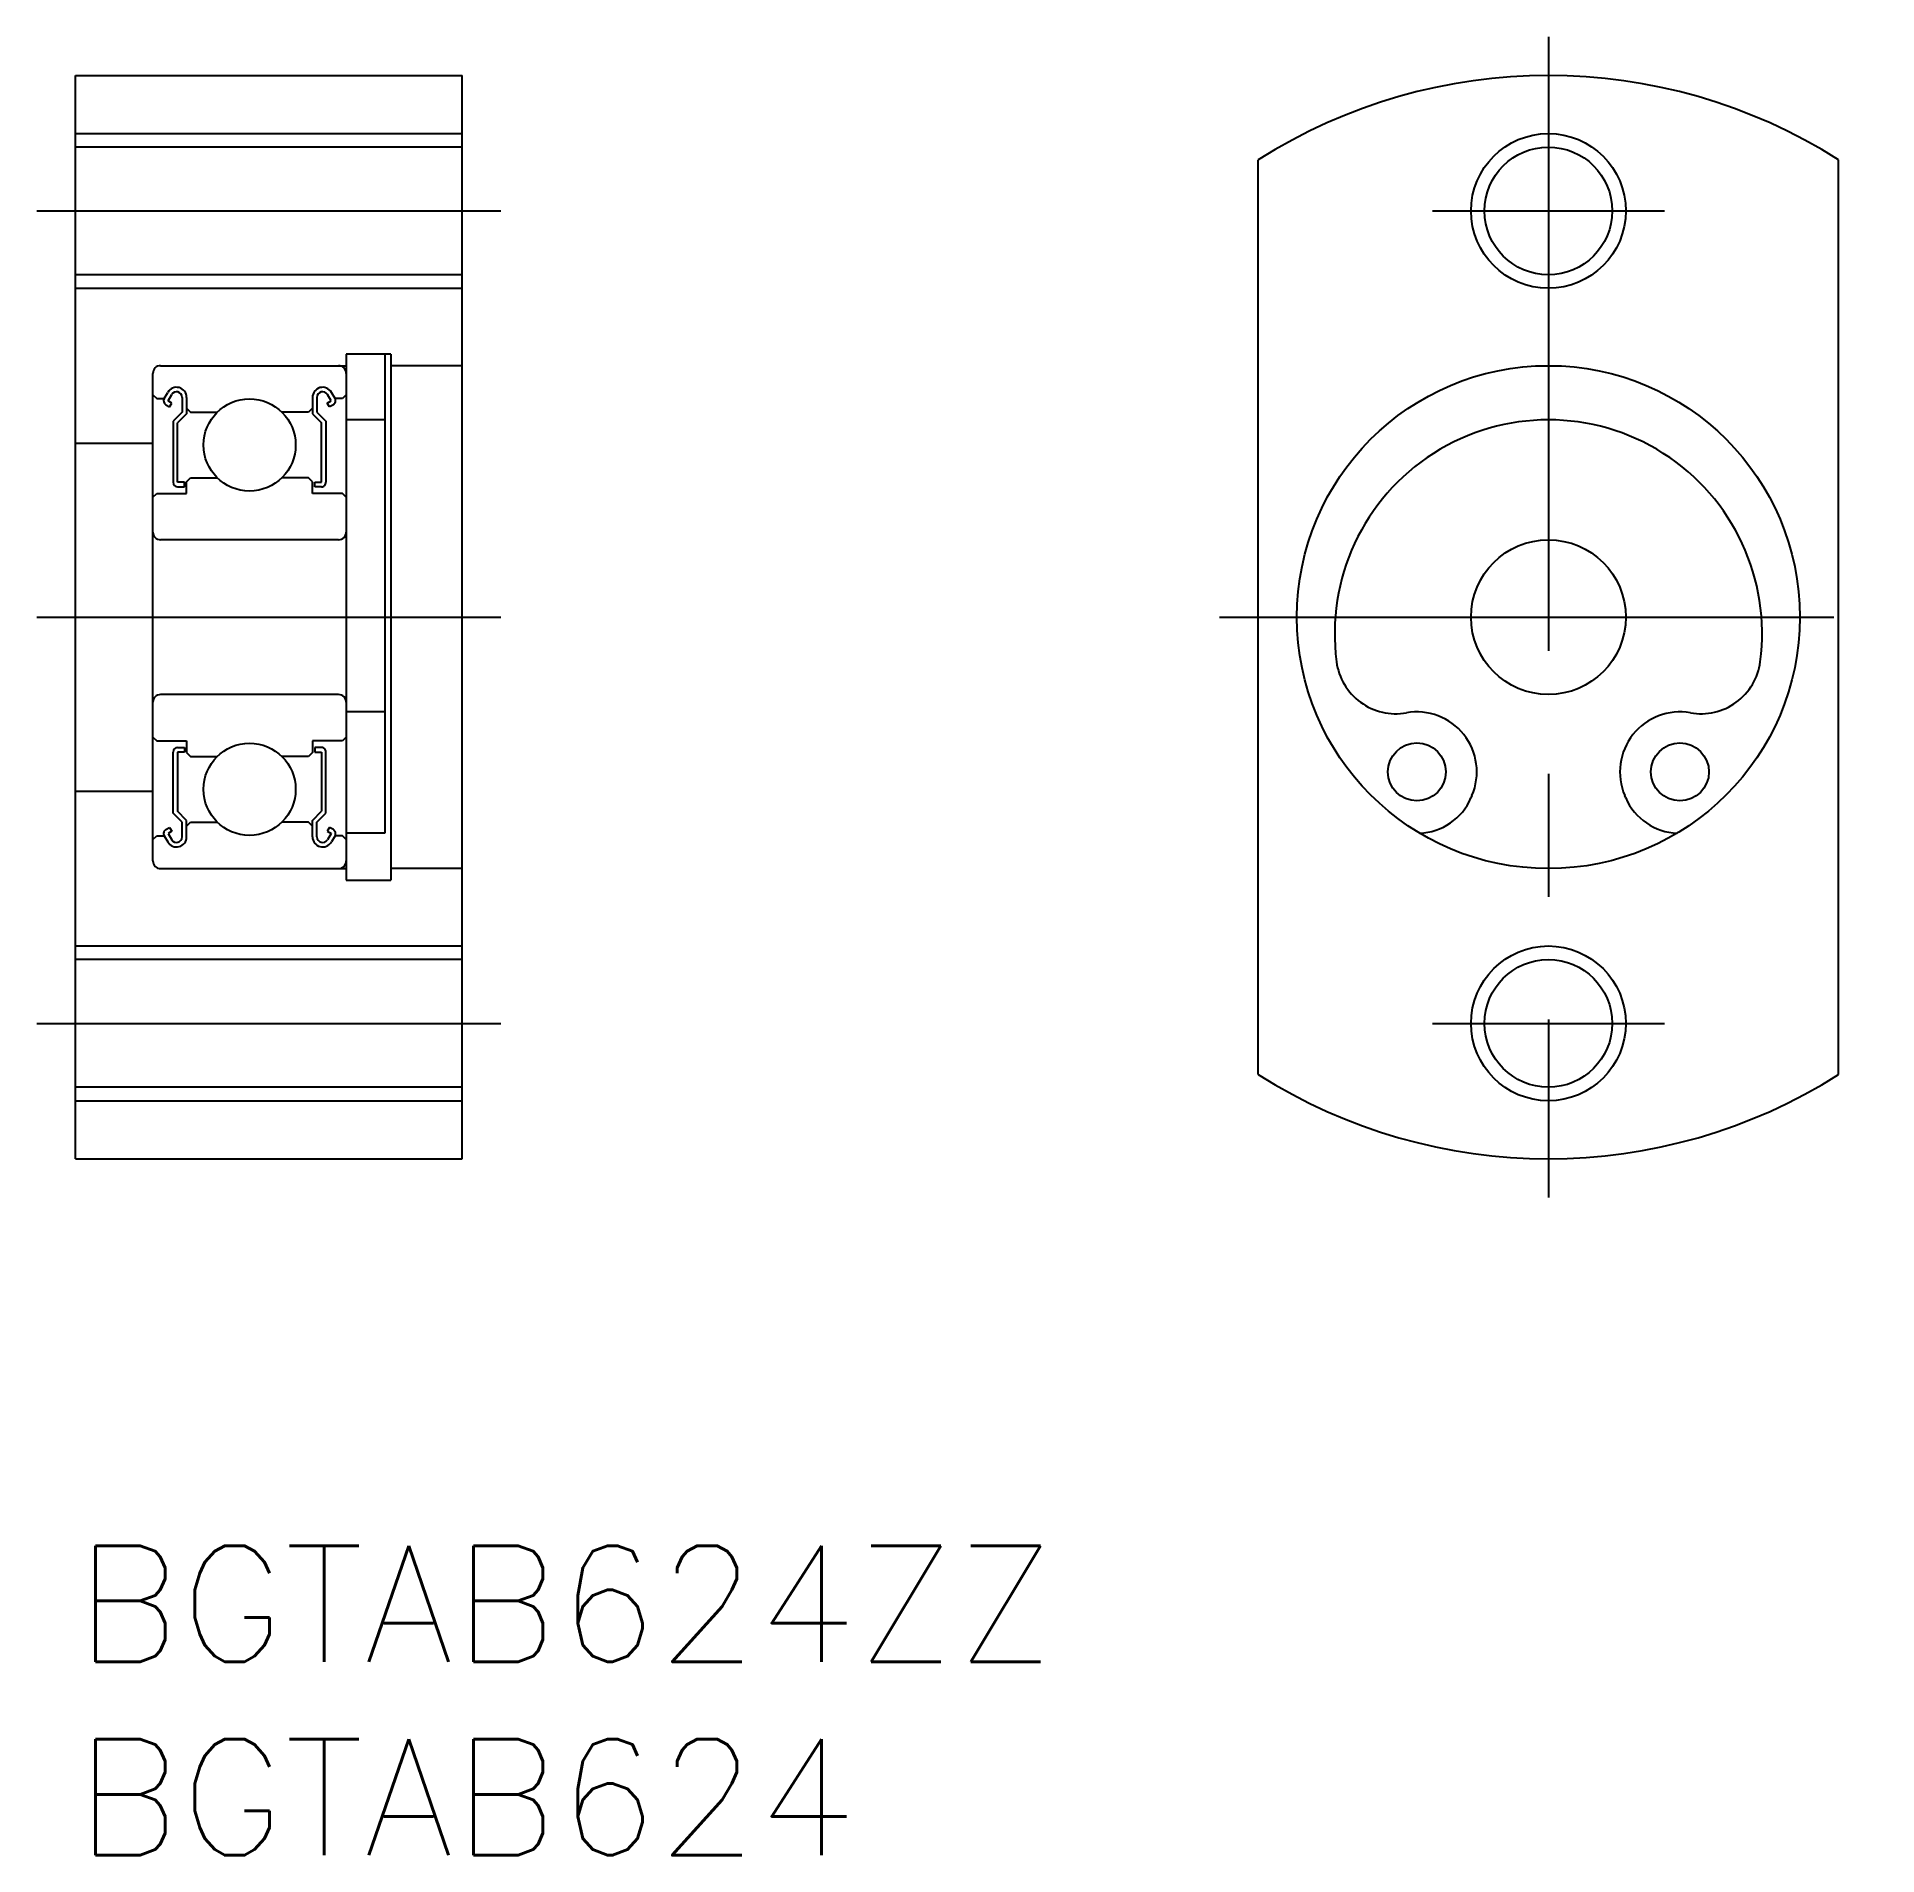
# Model space of a CAD drawing. Extents: x -1 to 46.6, y -8 to 39.
import ezdxf

# ---------------------------------------------------------------- set-up
doc = ezdxf.new("R2010")
doc.units = 0
doc.header["$LTSCALE"] = 0.5
doc.linetypes.add('CENTER', pattern=[50.8, 31.75, -6.35, 6.35, -6.35])
for name, color, linetype in [('MSM_CENTER', 1, 'CENTER'), ('MSM_CONTINUOUS', 7, 'CONTINUOUS'), ('MSM_NARROW', 5, 'CONTINUOUS'), ('MSM_PART_NUMBER', 7, 'CONTINUOUS')]:
    doc.layers.add(name, color=color, linetype=linetype)
doc.styles.get("Standard").update_dxf_attribs({"font": 'txt.shx', "height": 3, "bigfont": 'bigfont.shx'})

# ---------------------------------------------------------------- blocks, each defined once
blk = doc.blocks.new('*U2')
at = {"layer": 'MSM_PART_NUMBER'}
blk.add_text('BGTAB624ZZ', height=3, dxfattribs=at).set_placement((0, -3))
blk = doc.blocks.new('*U3')
at = {"layer": 'MSM_PART_NUMBER'}
blk.add_text('BGTAB624', height=3, dxfattribs=at).set_placement((0, -8))

msp = doc.modelspace()

# ---------------------------------------------------------------- linework, layer by layer
at = {"layer": 'MSM_CENTER'}
for p, q in [((38.077, 39), (38.077, 9)), ((-1, 34.5), (11, 34.5)), ((35.077, 34.5), (41.077, 34.5)), ((-1, 24), (11, 24)), ((29.577, 24), (46.577, 24)), ((-1, 13.5), (11, 13.5)), ((35.077, 13.5), (41.077, 13.5))]:
    msp.add_line(p, q, dxfattribs=at)
at = {"layer": 'MSM_CONTINUOUS'}
for p, q in [((0, 38), (10, 38)), ((0, 10), (0, 38)), ((10, 10), (10, 38)), ((10, 36.15), (0, 36.15)), ((30.577, 12.178), (30.577, 35.822)), ((45.577, 12.178), (45.577, 35.822)), ((10, 32.85), (0, 32.85)), ((2.2, 30.5), (7, 30.5)), ((7, 30.8), (7, 17.2)), ((8.15, 30.8, 1), (7, 30.8, 1)), ((8, 30.8), (8, 18.418)), ((8.15, 30.8), (8.15, 17.2)), ((10, 30.5), (8.16, 30.5)), ((2, 17.7), (2, 30.3)), ((2, 29.75), (2.1, 29.65)), ((2.1, 29.65), (2.291, 29.65)), ((2.291, 29.65), (2.386, 29.81)), ((2.392, 29.592), (2.487, 29.752)), ((2.493, 29.534), (2.392, 29.592)), ((2.434, 29.433), (2.493, 29.534)), ((2.757, 29.68), (2.757, 29.3)), ((2.873, 29.68), (2.873, 29.252)), ((6.127, 29.68), (6.127, 29.252)), ((6.243, 29.68), (6.243, 29.3)), ((6.507, 29.534), (6.608, 29.592)), ((6.566, 29.433), (6.507, 29.534)), ((6.608, 29.592), (6.513, 29.752)), ((6.709, 29.65), (6.614, 29.81)), ((6.9, 29.65), (6.709, 29.65)), ((7, 29.75), (6.9, 29.65)), ((2.334, 29.491), (2.434, 29.433)), ((2.757, 29.3), (2.524, 29.067)), ((2.524, 29.067), (2.524, 27.486)), ((2.873, 29.252), (2.64, 29.019)), ((2.873, 29.4), (2.973, 29.3)), ((2.973, 29.3), (3.666, 29.3)), ((6.027, 29.3), (5.334, 29.3)), ((6.127, 29.4), (6.027, 29.3)), ((6.127, 29.252), (6.36, 29.019)), ((6.243, 29.3), (6.476, 29.067)), ((6.476, 29.067), (6.476, 27.486)), ((6.666, 29.491), (6.566, 29.433)), ((8, 29.1, 1), (7, 29.1, 1)), ((2.64, 27.486), (2.64, 29.019)), ((6.36, 27.486), (6.36, 29.019)), ((0, 28.5), (2, 28.5)), ((2.873, 27.5), (2.973, 27.6)), ((2.973, 27.6), (3.666, 27.6)), ((6.027, 27.6), (5.334, 27.6)), ((6.127, 27.5), (6.027, 27.6)), ((2, 27.1), (2.1, 27.2)), ((2.1, 27.2), (2.873, 27.2)), ((2.815, 27.486), (2.64, 27.486)), ((2.64, 27.37), (2.815, 27.37)), ((2.815, 27.37), (2.815, 27.486)), ((2.873, 27.2), (2.873, 27.5)), ((6.127, 27.2), (6.127, 27.5)), ((6.9, 27.2), (6.127, 27.2)), ((6.185, 27.486), (6.36, 27.486)), ((6.185, 27.37), (6.185, 27.486)), ((6.36, 27.37), (6.185, 27.37)), ((7, 27.1), (6.9, 27.2)), ((6.8, 26), (2.2, 26)), ((6.8, 22), (2.2, 22)), ((8, 21.55, 1), (7, 21.55, 1)), ((2, 20.9), (2.1, 20.8)), ((2.1, 20.8), (2.873, 20.8)), ((2.524, 18.933), (2.524, 20.514)), ((2.64, 20.63), (2.815, 20.63)), ((2.64, 20.514), (2.64, 18.981)), ((2.815, 20.514), (2.64, 20.514)), ((2.815, 20.63), (2.815, 20.514)), ((2.873, 20.8), (2.873, 20.5)), ((2.873, 20.5), (2.973, 20.4)), ((6.127, 20.5), (6.027, 20.4)), ((6.9, 20.8), (6.127, 20.8)), ((6.127, 20.8), (6.127, 20.5)), ((6.36, 20.63), (6.185, 20.63)), ((6.185, 20.63), (6.185, 20.514)), ((6.185, 20.514), (6.36, 20.514)), ((6.36, 20.514), (6.36, 18.981)), ((6.476, 18.933), (6.476, 20.514)), ((7, 20.9), (6.9, 20.8)), ((2.973, 20.4), (3.666, 20.4)), ((6.027, 20.4), (5.334, 20.4)), ((0, 19.5), (2, 19.5)), ((36.101, 19.389), (36.075, 19.327)), ((40.078, 19.327), (40.052, 19.389)), ((2.334, 18.509), (2.434, 18.567)), ((2.434, 18.567), (2.493, 18.466)), ((2.757, 18.7), (2.524, 18.933)), ((2.873, 18.748), (2.64, 18.981)), ((2.757, 18.32), (2.757, 18.7)), ((2.873, 18.32), (2.873, 18.748)), ((2.873, 18.6), (2.973, 18.7)), ((2.973, 18.7), (3.666, 18.7)), ((6.027, 18.7), (5.334, 18.7)), ((6.127, 18.6), (6.027, 18.7)), ((6.127, 18.748), (6.36, 18.981)), ((6.127, 18.32), (6.127, 18.748)), ((6.243, 18.7), (6.476, 18.933)), ((6.243, 18.32), (6.243, 18.7)), ((6.566, 18.567), (6.507, 18.466)), ((6.666, 18.509), (6.566, 18.567)), ((2, 18.25), (2.1, 18.35)), ((2.1, 18.35), (2.291, 18.35)), ((2.291, 18.35), (2.386, 18.189)), ((2.493, 18.466), (2.392, 18.408)), ((2.392, 18.408), (2.487, 18.248)), ((6.507, 18.466), (6.608, 18.408)), ((6.608, 18.408), (6.513, 18.248)), ((6.709, 18.35), (6.614, 18.189)), ((6.9, 18.35), (6.709, 18.35)), ((7, 18.25), (6.9, 18.35)), ((8, 18.418, 1), (7, 18.418, 1)), ((2.2, 17.5), (7, 17.5)), ((7, 17.2, 1), (8.15, 17.2, 1)), ((10, 17.5), (8.16, 17.5)), ((10, 15.15), (0, 15.15)), ((10, 11.85), (0, 11.85)), ((0, 10), (10, 10))]:
    msp.add_line(p, q, dxfattribs=at)
for centre, radius in [((38.077, 34.5), 1.65), ((38.077, 24), 6.5), ((4.5, 28.45), 1.191), ((38.077, 24), 2), ((4.5, 19.55), 1.191), ((34.677, 20), 0.75), ((41.477, 20), 0.75), ((38.077, 13.5), 1.65)]:
    msp.add_circle(centre, radius, dxfattribs=at)
for centre, radius, start, end in [((38.077, 24), 14, 57.6074, 122.3921), ((2.2, 30.3), 0.2, 90, 180), ((6.8, 30.3), 0.2, 0, 90), ((2.392, 29.592), 0.116, 150.0007, 240.0004), ((2.612, 29.68), 0.261, 0, 150.0001), ((2.612, 29.68), 0.145, 0, 149.9998), ((6.388, 29.68), 0.261, 30, 180.0001), ((6.388, 29.68), 0.145, 30, 180.0001), ((6.608, 29.592), 0.116, 299.9992, 29.9995), ((38.077, 23.575), 5.525, 352.4426, 187.5574), ((2.64, 27.486), 0.116, 180.0001, 270), ((6.36, 27.486), 0.116, 269.9995, 0), ((2.2, 26.2), 0.2, 180, 270), ((6.8, 26.2), 0.2, 270, 0), ((34.136, 23.052), 1.55, 187.5574, 280.0406), ((42.017, 23.052), 1.55, 259.9594, 352.4426), ((2.2, 21.8), 0.2, 90, 180), ((6.8, 21.8), 0.2, 0, 90), ((34.677, 20), 1.55, 336.8095, 100.0406), ((41.477, 20), 1.55, 79.9594, 203.1905), ((2.64, 20.514), 0.116, 90, 179.9999), ((6.36, 20.514), 0.116, 0, 90.0005), ((34.696, 19.918), 1.5, 271.8603, 336.8095), ((41.457, 19.918), 1.5, 203.1905, 268.1397), ((2.392, 18.408), 0.116, 119.9984, 210.0066), ((2.612, 18.32), 0.261, 209.9999, 0), ((2.612, 18.32), 0.145, 210.0002, 0), ((6.388, 18.32), 0.261, 179.9999, 330), ((6.388, 18.32), 0.145, 179.9999, 330), ((6.608, 18.408), 0.116, 330.0005, 60.0008), ((2.2, 17.7), 0.2, 180, 270), ((6.8, 17.7), 0.2, 270, 0), ((38.077, 24), 14, 237.6079, 302.3926)]:
    msp.add_arc(centre, radius, start, end, dxfattribs=at)
at = {"layer": 'MSM_NARROW'}
for p, q in [((0, 36.5), (10, 36.5)), ((0, 32.5), (10, 32.5)), ((0, 15.5), (10, 15.5)), ((0, 11.5), (10, 11.5))]:
    msp.add_line(p, q, dxfattribs=at)
for centre in [(38.077, 34.5), (38.077, 13.5)]:
    msp.add_circle(centre, 2, dxfattribs=at)

# ---------------------------------------------------------------- block references
at = {"layer": 'MSM_CONTINUOUS'}
for name in ['*U2', '*U3']:
    msp.add_blockref(name, (0, 0), dxfattribs=at)

doc.saveas('drawing.dxf')
